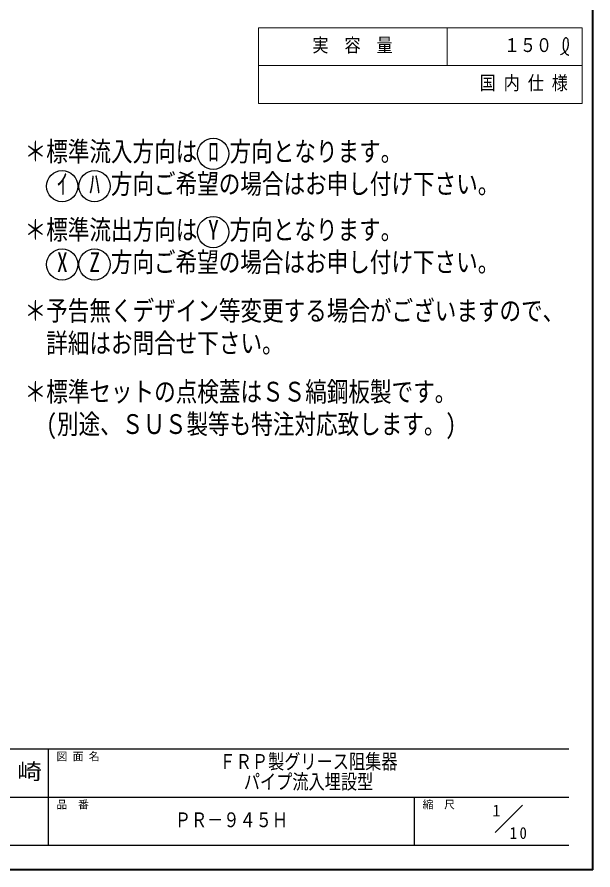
# Model space of a CAD drawing. Units: millimetres at full size, sheet at 1:10; details may follow other scales. Extents: x -2093 to 1957, y -1409 to 1401.
# Drawn here: x 890 to 1957, y -1409 to 171 of the extents above; entities that cross this region are included whole.
import ezdxf
from ezdxf.enums import TextEntityAlignment as Align

# ---------------------------------------------------------------- set-up
doc = ezdxf.new("R2010")
doc.units = ezdxf.units.MM
doc.header["$LTSCALE"] = 10
doc.layers.add('0-0_ﾚｲﾔ1', color=4, linetype='Continuous', lineweight=9)
doc.styles.add('ＭＳ ゴシック', font='')
doc.styles.get('ＭＳ ゴシック').set_extended_font_data('MS Gothic')

msp = doc.modelspace()

# ---------------------------------------------------------------- linework, layer by layer
at = {"layer": '0-0_ﾚｲﾔ1', "color": 1, "lineweight": 40}
for q in [(1957.35, 1401.26), (-2092.65, -1408.74)]:
    msp.add_line((1957.35, -1408.74), q, dxfattribs=at)
at = {"layer": '0-0_ﾚｲﾔ1', "color": 3, "lineweight": 18}
for p, q in [((1337.35, 151.26), (1937.35, 151.26)), ((1337.35, 151.26), (1337.35, 11.26)), ((1687.35, 151.26), (1687.35, 81.26)), ((1937.35, 151.26), (1937.35, 11.26)), ((1337.35, 81.26), (1937.35, 81.26)), ((1337.35, 11.26), (1937.35, 11.26))]:
    msp.add_line(p, q, dxfattribs=at)
at = {"layer": '0-0_ﾚｲﾔ1', "color": 6, "lineweight": 25}
for p, q in [((1912.35, -1185.17), (-67.65, -1185.17)), ((948.07, -1363.74), (948.07, -1185.17)), ((1912.35, -1274.46), (680.21, -1274.46)), ((1626.64, -1363.74), (1626.64, -1274.46)), ((1912.35, -1363.74), (-67.65, -1363.74))]:
    msp.add_line(p, q, dxfattribs=at)
at = {"layer": '0-0_ﾚｲﾔ1', "color": 7, "lineweight": 18}
msp.add_line((1776.13, -1339.25), (1826.64, -1288.74), dxfattribs=at)
at = {"layer": '0-0_ﾚｲﾔ1', "color": 5, "lineweight": 25}
for points in [[(1897.06, 101.25), (1897.87, 101.72), (1899.27, 102.54), (1900.66, 103.38), (1902.03, 104.25), (1903.37, 105.16), (1904.68, 106.14), (1905.42, 106.73), (1905.96, 107.2), (1906.86, 108.03), (1907.72, 108.92), (1908.52, 109.85), (1909.24, 110.83), (1909.88, 111.87), (1910.21, 112.49), (1910.45, 113), (1910.81, 113.9), (1911.1, 114.82), (1911.34, 115.77), (1911.53, 116.72), (1911.66, 117.69), (1911.72, 118.25), (1911.76, 118.82), (1911.81, 119.82), (1911.81, 120.81), (1911.8, 121.81), (1911.77, 122.81), (1911.74, 123.82), (1911.72, 124.41), (1911.7, 125.03), (1911.66, 126.1), (1911.58, 127.17), (1911.41, 128.21), (1911.13, 129.22), (1910.69, 130.18), (1910.35, 130.72), (1910.13, 131), (1909.71, 131.47), (1909.25, 131.88), (1908.74, 132.22)], [(1908.74, 132.22), (1908.21, 132.47), (1907.66, 132.61), (1907.33, 132.63), (1907.07, 132.62), (1906.61, 132.52), (1906.16, 132.34), (1905.73, 132.1), (1905.32, 131.8), (1904.94, 131.47), (1904.73, 131.26), (1904.44, 130.94), (1904.01, 130.35), (1903.65, 129.72), (1903.36, 129.06), (1903.11, 128.39), (1902.91, 127.69), (1902.81, 127.29), (1902.7, 126.78), (1902.55, 125.9), (1902.42, 125.01), (1902.32, 124.12), (1902.24, 123.23), (1902.17, 122.33), (1902.13, 121.81), (1902.07, 121.19), (1901.99, 120.11), (1901.91, 119.04), (1901.87, 117.97), (1901.87, 116.91), (1901.92, 115.84), (1901.99, 115.23), (1902.07, 114.7), (1902.25, 113.79), (1902.48, 112.89), (1902.76, 111.99), (1903.07, 111.11), (1903.42, 110.25), (1903.63, 109.75), (1903.79, 109.39)], [(1903.79, 109.39), (1904.08, 108.78), (1904.38, 108.18), (1904.69, 107.58), (1905.01, 106.98), (1905.35, 106.39), (1905.55, 106.05), (1905.8, 105.65), (1906.24, 104.97), (1906.71, 104.32), (1907.21, 103.7), (1907.75, 103.13), (1908.34, 102.61), (1908.7, 102.35), (1909.02, 102.15), (1909.58, 101.85), (1910.17, 101.59), (1910.78, 101.35), (1911.4, 101.15), (1912.04, 100.95), (1912.4, 100.84)]]:
    msp.add_lwpolyline(points, dxfattribs=at)
for centre in [(1253.52, -82.07), (973.52, -142.07), (1033.52, -142.07), (1253.52, -227.07), (973.52, -287.07), (1033.52, -287.07)]:
    msp.add_circle(centre, 29, dxfattribs=at)

# ---------------------------------------------------------------- texts
at = {"layer": '0-0_ﾚｲﾔ1', "color": 7, "style": 'ＭＳ ゴシック'}
for s, height, width, p in [('実\u3000容\u3000量', 25.66, 0.85, (1437.35, 98.76)), ('１５０', 25.66, 0.85, (1792.35, 98.76)), ('国 内 仕 様', 25.66, 0.85, (1747.35, 28.76)), ('＊標準流入方向は ﾛ 方向となります。', 36.66, 0.8, (904.02, -107.07)), (' ｲ  ﾊ 方向ご希望の場合はお申し付け下さい。', 36.66, 0.8, (944.02, -167.07)), ('＊標準流出方向は Y 方向となります。', 36.66, 0.8, (904.02, -252.07)), (' X  Z 方向ご希望の場合はお申し付け下さい。', 36.66, 0.8, (944.02, -312.07)), ('＊予告無くデザイン等変更する場合がございますので、', 36.66, 0.8, (904.02, -402.07)), ('詳細はお問合せ下さい。', 36.66, 0.8, (944.02, -462.07)), ('＊標準セットの点検蓋はＳＳ縞鋼板製です。', 36.66, 0.8, (904.02, -552.07)), ('(別途、ＳＵＳ製等も特注対応致します。)', 36.66, 0.8, (944.02, -612.07)), ('ＦＲＰ製グリース阻集器', 27.49, 0.8, (1265.21, -1229.81)), ('千\u3000崎', 29.33, 1.15, (798.07, -1249.81)), ('パイプ流入埋設型', 27.49, 0.8, (1310.21, -1267.31)), ('ＰＲ－９４５Ｈ', 27.49, 0.8, (1182.35, -1337.85))]:
    msp.add_text(s, height=height, dxfattribs=dict(at, width=width)).set_placement(p, align=Align.BOTTOM_LEFT)
for s, height, p in [('図 面 名', 14.66, (963.07, -1210.17)), ('品\u3000番', 14.66, (963.07, -1299.46)), ('縮\u3000尺', 14.66, (1641.64, -1299.46)), ('1', 21.99, (1771.05, -1316.26))]:
    msp.add_text(s, height=height, dxfattribs=at).set_placement(p, align=Align.BOTTOM_LEFT)
at = {"layer": '0-0_ﾚｲﾔ1', "color": 7, "insert": (1803.02, -1351.64), "char_height": 21.99, "attachment_point": 7, "style": 'ＭＳ ゴシック'}
msp.add_mtext('\\T1.36;\\W0.9;10', dxfattribs=at)

doc.saveas('drawing.dxf')
